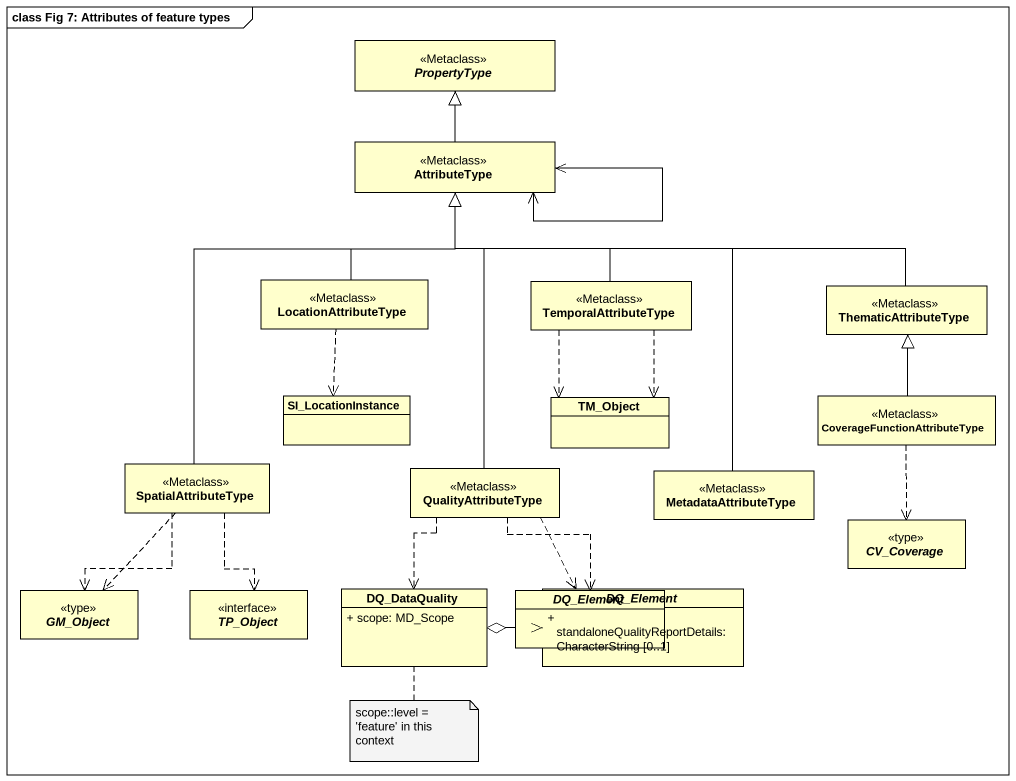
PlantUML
@startuml
mainframe class Fig 7: Attributes of feature types
hide circle
hide empty members
skinparam classAttributeIconSize 0
abstract class PropertyType <<Metaclass>>
class AttributeType <<Metaclass>>
class LocationAttributeType <<Metaclass>>
class TemporalAttributeType <<Metaclass>>
class ThematicAttributeType <<Metaclass>>
class SI_LocationInstance
class TM_Object
class "CoverageFunctionAttributeType" as CoverageFunctionAttributeTyp <<Metaclass>>
class SpatialAttributeType <<Metaclass>>
class QualityAttributeType <<Metaclass>>
class MetadataAttributeType <<Metaclass>>
abstract class CV_Coverage <<type>>
abstract class GM_Object <<type>>
interface TP_Object
class DQ_DataQuality {
  + scope: MD_Scope
}
abstract class DQ_Element
abstract class "DQ_Element" as DQ_Element_2 {
  + standaloneQualityReportDetails: CharacterString [0..1]
}
AttributeType -up-|> PropertyType
AttributeType <--> AttributeType
LocationAttributeType -up-|> AttributeType
LocationAttributeType ..> SI_LocationInstance
TemporalAttributeType -up-|> AttributeType
TemporalAttributeType ..> TM_Object
TemporalAttributeType ..> TM_Object
ThematicAttributeType -left-|> AttributeType
CoverageFunctionAttributeTyp -up-|> ThematicAttributeType
CoverageFunctionAttributeTyp ..> CV_Coverage
SpatialAttributeType -up-|> AttributeType
SpatialAttributeType ..> GM_Object
SpatialAttributeType ..> GM_Object
SpatialAttributeType ..> TP_Object
QualityAttributeType -up-|> AttributeType
QualityAttributeType ..> DQ_DataQuality
QualityAttributeType ..> DQ_Element
QualityAttributeType ..> DQ_Element_2
MetadataAttributeType -up-|> AttributeType
DQ_Element_2 <-left-o DQ_DataQuality
note bottom of DQ_DataQuality : scope::level = 'feature' in this context
@enduml
